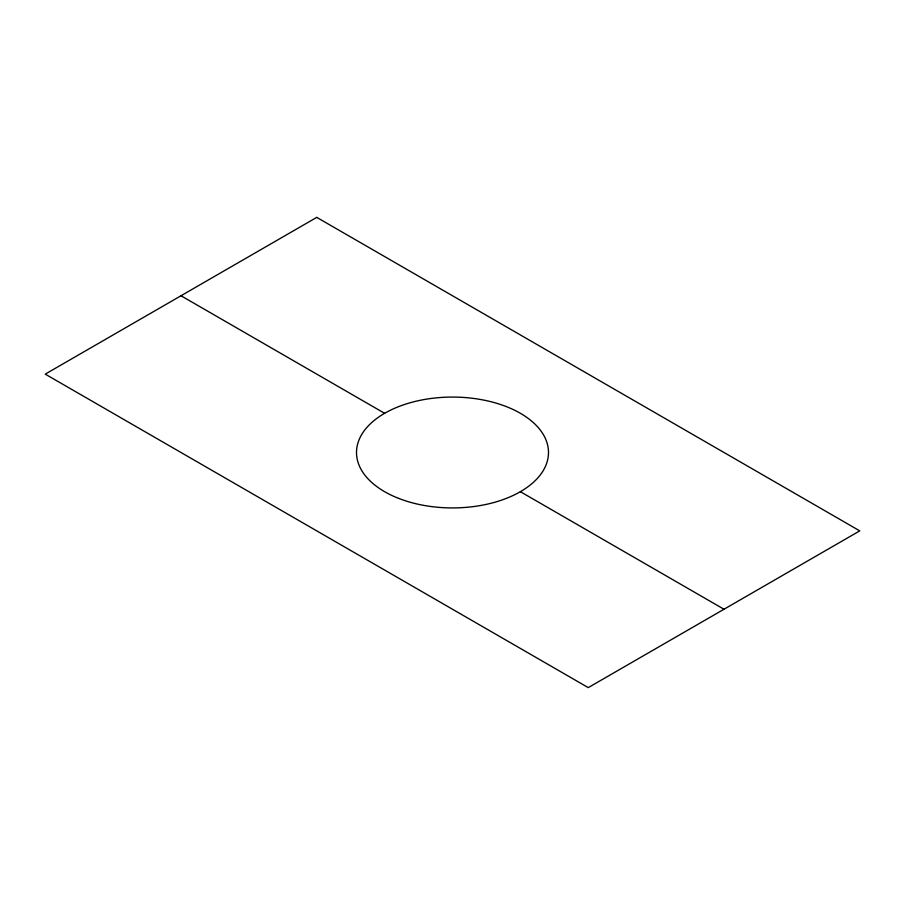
<?xml version="1.0" encoding="UTF-8"?>
<svg xmlns="http://www.w3.org/2000/svg" width="905" height="905" viewBox="0 0 905 905"><rect width="100%" height="100%" fill="white"/><g stroke="black" fill="none" stroke-linecap="round" stroke-linejoin="round"><path stroke-width="1.36" d="M181 295.754L384.625 413.314M520.375 491.687L724 609.246M316.75 217.381L45.25 374.127L588.25 687.619L859.75 530.873L316.75 217.381M398.698 498.395A95.987 55.42 0 0 0 548.249 456.448A95.987 55.42 0 0 0 410.553 402.646A95.987 55.42 0 0 0 398.698 498.395"/></g></svg>
